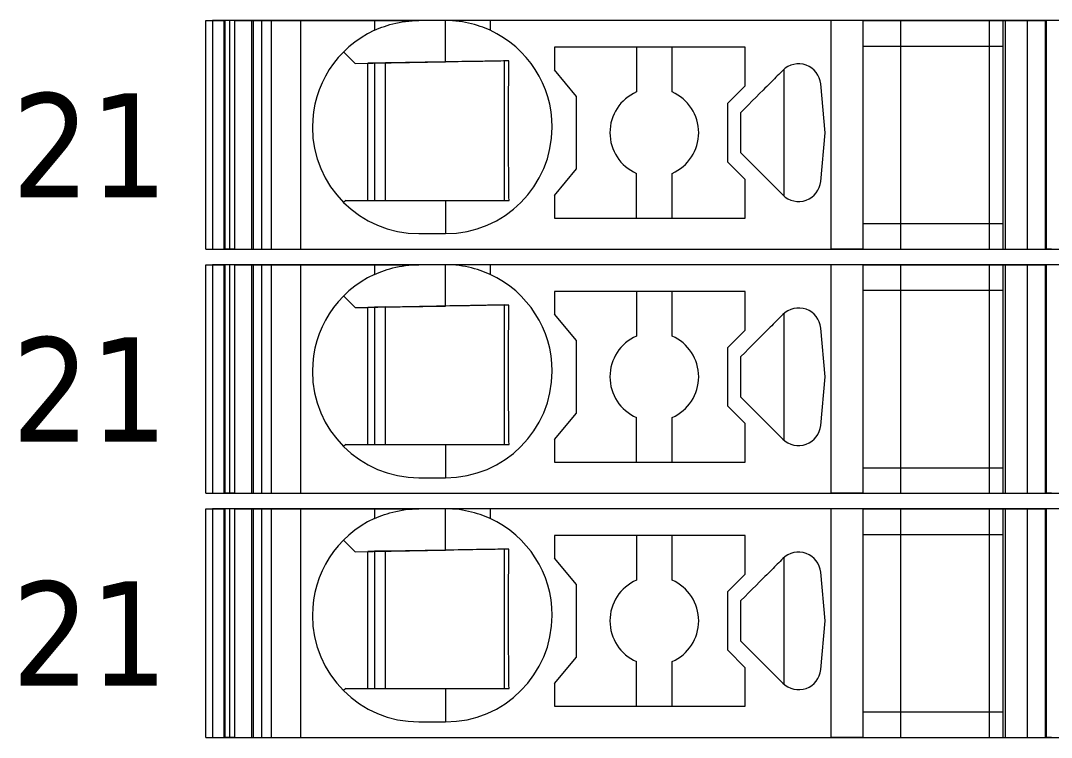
# Model space of a CAD drawing. Header units: millimetres. Extents: x 0 to 1680, y 0 to 1188.
# Drawn here: x 896.68 to 919.89, y 375.35 to 391.5 of the extents above; entities that cross this region are included whole.
import ezdxf
from ezdxf.enums import TextEntityAlignment as Align

# ---------------------------------------------------------------- set-up
doc = ezdxf.new("R2010")
doc.units = ezdxf.units.MM
for name, color, linetype, lineweight in [('EPLAN309', 5, 'Continuous', 5), ('EPLAN493', 5, 'Continuous', 5), ('MAIN-1', 7, 'Continuous', 5), ('MAIN-2', 7, 'Continuous', 5)]:
    doc.layers.add(name, color=color, linetype=linetype, lineweight=lineweight)
doc.styles.add('Tahoma', font='')
doc.styles.get('Tahoma').set_extended_font_data('Tahoma')

# ---------------------------------------------------------------- blocks, each defined once
blk = doc.blocks.new('EPLSYM_LibrarySPECIAL_Symbol12_Variant0_Placement8_42')
at = {"layer": 'EPLAN309', "lineweight": 13, "ltscale": 16}
blk.add_lwpolyline([(0, -5.15), (68.15, -5.15), (68.15, 0), (0, 0)], close=True, dxfattribs=at)
at = {"layer": 'EPLAN493', "color": 5, "style": 'Tahoma'}
blk.add_attdef('17_20450', text='', height=2.3478, dxfattribs=at).set_placement((0, -21.83478), align=Align.MIDDLE_RIGHT)
blk = doc.blocks.new('EPLSYM_LibrarySPECIAL_Symbol12_Variant0_Placement8_43')
at = {"layer": 'EPLAN309', "lineweight": 13, "ltscale": 16}
blk.add_lwpolyline([(0, -5.15), (68.15, -5.15), (68.15, 0), (0, 0)], close=True, dxfattribs=at)
at = {"layer": 'EPLAN493', "color": 5, "style": 'Tahoma'}
blk.add_attdef('17_20450', text='', height=2.3478, dxfattribs=at).set_placement((0, -21.83478), align=Align.MIDDLE_RIGHT)
blk = doc.blocks.new('EPLSYM_LibrarySPECIAL_Symbol12_Variant0_Placement8_44')
at = {"layer": 'EPLAN309', "lineweight": 13, "ltscale": 16}
blk.add_lwpolyline([(0, -5.15), (68.15, -5.15), (68.15, 0), (0, 0)], close=True, dxfattribs=at)
at = {"layer": 'EPLAN493', "color": 5, "style": 'Tahoma'}
blk.add_attdef('17_20450', text='', height=2.3478, dxfattribs=at).set_placement((0, -21.83478), align=Align.MIDDLE_RIGHT)

msp = doc.modelspace()

# ---------------------------------------------------------------- linework, layer by layer
at = {"layer": 'MAIN-1'}
for p, q in [((900.85, 391.5), (901.284, 391.5)), ((900.85, 386.35), (900.85, 391.5)), ((901.393, 391.5), (901.284, 391.5)), ((901.284, 386.35), (901.284, 391.5)), ((901.501, 391.5), (901.393, 391.5)), ((901.393, 386.35), (901.393, 391.5)), ((901.501, 391.5), (904.65, 391.5)), ((901.501, 386.35), (901.501, 391.5)), ((904.65, 391.5), (905.65, 391.5)), ((904.65, 391.5), (904.65, 391.282)), ((904.933, 391.39), (904.997, 391.409)), ((904.997, 391.409), (905.063, 391.427)), ((905.063, 391.427), (905.131, 391.443)), ((905.131, 391.443), (905.201, 391.458)), ((905.201, 391.458), (905.272, 391.47)), ((905.272, 391.47), (905.346, 391.481)), ((905.346, 391.481), (905.421, 391.489)), ((905.421, 391.489), (905.497, 391.495)), ((905.497, 391.495), (905.573, 391.499)), ((905.573, 391.499), (905.65, 391.5)), ((906.25, 391.5), (905.65, 391.5)), ((906.327, 391.499), (906.25, 391.5)), ((907.25, 391.5), (906.25, 391.5)), ((906.25, 390.568), (906.25, 391.5)), ((906.403, 391.495), (906.327, 391.499)), ((906.479, 391.489), (906.403, 391.495)), ((906.554, 391.481), (906.479, 391.489)), ((906.628, 391.47), (906.554, 391.481)), ((906.699, 391.458), (906.628, 391.47)), ((906.769, 391.443), (906.699, 391.458)), ((906.837, 391.427), (906.769, 391.443)), ((906.903, 391.409), (906.837, 391.427)), ((906.967, 391.39), (906.903, 391.409)), ((914.932, 391.5), (907.25, 391.5)), ((907.25, 391.5), (907.25, 391.282)), ((915.65, 391.5), (914.932, 391.5)), ((914.932, 386.35), (914.932, 391.5)), ((915.65, 391.5), (918.8, 391.5)), ((915.65, 391.5), (915.65, 386.35)), ((918.8, 391.5), (919.35, 391.5)), ((918.8, 391.5), (918.8, 386.35)), ((919.35, 391.5), (919.784, 391.5)), ((919.35, 391.5), (919.35, 386.35)), ((919.893, 391.5), (919.784, 391.5)), ((919.784, 386.35), (919.784, 391.5)), ((904.65, 391.282), (904.702, 391.305)), ((904.702, 391.305), (904.756, 391.327)), ((904.756, 391.327), (904.813, 391.349)), ((904.813, 391.349), (904.872, 391.37)), ((904.872, 391.37), (904.933, 391.39)), ((907.028, 391.37), (906.967, 391.39)), ((907.087, 391.349), (907.028, 391.37)), ((907.144, 391.327), (907.087, 391.349)), ((907.198, 391.305), (907.144, 391.327)), ((907.25, 391.282), (907.198, 391.305)), ((903.953, 390.797), (904.217, 390.533)), ((908.7, 390.9), (908.7, 390.389)), ((913, 390.9), (908.7, 390.9)), ((910.55, 390.9), (910.55, 389.892)), ((911.35, 389.892), (911.35, 390.9)), ((913, 390.029), (913, 390.9)), ((915.65, 390.925), (918.8, 390.925)), ((904.217, 390.533), (906.25, 390.568)), ((904.5, 387.45), (904.5, 390.538)), ((904.65, 390.54), (904.65, 387.45)), ((904.9, 387.45), (904.9, 390.545)), ((906.345, 390.57), (906.25, 390.568)), ((906.438, 390.571), (906.345, 390.57)), ((906.53, 390.573), (906.438, 390.571)), ((906.618, 390.575), (906.53, 390.573)), ((906.703, 390.576), (906.618, 390.575)), ((906.786, 390.577), (906.703, 390.576)), ((906.865, 390.579), (906.786, 390.577)), ((906.943, 390.58), (906.865, 390.579)), ((907.017, 390.581), (906.943, 390.58)), ((907.09, 390.582), (907.017, 390.581)), ((907.16, 390.584), (907.09, 390.582)), ((907.229, 390.585), (907.16, 390.584)), ((907.297, 390.586), (907.229, 390.585)), ((907.363, 390.587), (907.297, 390.586)), ((907.428, 390.588), (907.363, 390.587)), ((907.491, 390.589), (907.428, 390.588)), ((907.554, 390.59), (907.491, 390.589)), ((907.615, 390.591), (907.554, 390.59)), ((907.579, 387.45), (907.579, 390.591)), ((907.676, 390.592), (907.615, 390.591)), ((907.675, 390.45), (907.676, 390.522)), ((907.676, 390.522), (907.676, 390.592)), ((907.673, 390.303), (907.674, 390.377)), ((907.673, 390.227), (907.673, 390.303)), ((907.674, 390.377), (907.675, 390.45)), ((909.2, 389.793), (908.7, 390.389)), ((913.721, 390.253), (913.69, 390.222)), ((913.752, 390.285), (913.721, 390.253)), ((913.784, 390.316), (913.752, 390.285)), ((913.815, 390.347), (913.784, 390.316)), ((913.846, 390.379), (913.815, 390.347)), ((913.867, 390.398), (913.867, 387.552)), ((907.67, 389.988), (907.671, 390.07)), ((907.671, 390.07), (907.672, 390.149)), ((907.672, 390.149), (907.673, 390.227)), ((912.6, 389.629), (913, 390.029)), ((913.483, 390.015), (913.443, 389.975)), ((913.521, 390.053), (913.483, 390.015)), ((913.558, 390.09), (913.521, 390.053)), ((913.594, 390.126), (913.558, 390.09)), ((913.627, 390.159), (913.594, 390.126)), ((913.658, 390.191), (913.627, 390.159)), ((913.69, 390.222), (913.658, 390.191)), ((914.802, 388.975), (914.698, 390.072)), ((907.669, 389.817), (907.67, 389.904)), ((907.669, 389.726), (907.669, 389.817)), ((907.67, 389.904), (907.67, 389.988)), ((909.2, 388.157), (909.2, 389.793)), ((913.323, 389.856), (913.242, 389.774)), ((913.402, 389.934), (913.323, 389.856)), ((913.443, 389.975), (913.402, 389.934)), ((907.668, 389.632), (907.669, 389.726)), ((907.668, 389.534), (907.668, 389.632)), ((912.6, 389.629), (912.6, 388.321)), ((913.072, 389.604), (912.986, 389.518)), ((913.158, 389.69), (913.072, 389.604)), ((913.242, 389.774), (913.158, 389.69)), ((907.667, 389.431), (907.668, 389.534)), ((907.667, 389.324), (907.667, 389.431)), ((907.667, 389.213), (907.667, 389.324)), ((912.986, 389.518), (912.9, 389.432)), ((912.9, 389.302), (912.9, 389.432)), ((907.667, 389.1), (907.667, 389.213)), ((907.667, 388.979), (907.667, 389.1)), ((912.9, 389.171), (912.9, 389.302)), ((912.9, 389.04), (912.9, 389.171)), ((907.667, 388.861), (907.667, 388.979)), ((907.667, 388.747), (907.667, 388.861)), ((912.9, 388.91), (912.9, 389.04)), ((912.9, 388.779), (912.9, 388.91)), ((914.698, 387.878), (914.802, 388.975)), ((907.668, 388.638), (907.667, 388.747)), ((907.668, 388.534), (907.668, 388.638)), ((912.9, 388.648), (912.9, 388.779)), ((912.9, 388.518), (912.9, 388.648)), ((907.669, 388.434), (907.668, 388.534)), ((907.669, 388.339), (907.669, 388.434)), ((912.9, 388.518), (913.846, 387.571)), ((907.67, 388.248), (907.669, 388.339)), ((907.671, 388.159), (907.67, 388.248)), ((907.672, 388.073), (907.671, 388.159)), ((908.7, 387.561), (909.2, 388.157)), ((913, 387.921), (912.6, 388.321)), ((907.672, 387.99), (907.672, 388.073)), ((907.673, 387.908), (907.672, 387.99)), ((910.55, 387.05), (910.55, 388.058)), ((911.35, 387.05), (911.35, 388.058)), ((913, 387.05), (913, 387.921)), ((907.674, 387.829), (907.673, 387.908)), ((907.675, 387.75), (907.674, 387.829)), ((907.676, 387.674), (907.675, 387.75)), ((907.676, 387.598), (907.676, 387.674)), ((907.677, 387.524), (907.676, 387.598)), ((907.678, 387.45), (907.677, 387.524)), ((908.7, 387.561), (908.7, 387.05)), ((904, 387.45), (903.953, 387.403)), ((904, 387.45), (906.25, 387.45)), ((906.25, 387.45), (906.342, 387.45)), ((906.25, 387.45), (906.25, 386.7)), ((906.342, 387.45), (906.433, 387.45)), ((906.433, 387.45), (906.523, 387.45)), ((906.523, 387.45), (906.61, 387.45)), ((906.61, 387.45), (906.695, 387.45)), ((906.695, 387.45), (906.778, 387.45)), ((906.778, 387.45), (906.858, 387.45)), ((906.858, 387.45), (906.936, 387.45)), ((906.936, 387.45), (907.011, 387.45)), ((907.011, 387.45), (907.085, 387.45)), ((907.085, 387.45), (907.157, 387.45)), ((907.157, 387.45), (907.226, 387.45)), ((907.226, 387.45), (907.295, 387.45)), ((907.295, 387.45), (907.361, 387.45)), ((907.361, 387.45), (907.427, 387.45)), ((907.427, 387.45), (907.491, 387.45)), ((907.491, 387.45), (907.555, 387.45)), ((907.555, 387.45), (907.617, 387.45)), ((907.617, 387.45), (907.678, 387.45)), ((908.7, 387.05), (913, 387.05)), ((915.65, 386.925), (918.8, 386.925)), ((905.65, 386.7), (906.25, 386.7)), ((900.85, 386.35), (901.284, 386.35)), ((901.393, 386.35), (901.284, 386.35)), ((901.501, 386.35), (901.393, 386.35)), ((901.501, 386.35), (914.932, 386.35)), ((915.65, 386.35), (914.932, 386.35)), ((915.65, 386.35), (918.8, 386.35)), ((918.8, 386.35), (919.35, 386.35)), ((919.35, 386.35), (919.784, 386.35)), ((919.893, 386.35), (919.784, 386.35)), ((900.85, 386), (901.284, 386)), ((900.85, 380.85), (900.85, 386)), ((901.393, 386), (901.284, 386)), ((901.284, 380.85), (901.284, 386)), ((901.501, 386), (901.393, 386)), ((901.393, 380.85), (901.393, 386)), ((901.501, 386), (904.65, 386)), ((901.501, 380.85), (901.501, 386)), ((904.65, 386), (905.65, 386)), ((904.65, 386), (904.65, 385.782)), ((904.756, 385.827), (904.813, 385.849)), ((904.813, 385.849), (904.872, 385.87)), ((904.872, 385.87), (904.933, 385.89)), ((904.933, 385.89), (904.997, 385.909)), ((904.997, 385.909), (905.063, 385.927)), ((905.063, 385.927), (905.131, 385.943)), ((905.131, 385.943), (905.201, 385.958)), ((905.201, 385.958), (905.272, 385.97)), ((905.272, 385.97), (905.346, 385.981)), ((905.346, 385.981), (905.421, 385.989)), ((905.421, 385.989), (905.497, 385.995)), ((905.497, 385.995), (905.573, 385.999)), ((905.573, 385.999), (905.65, 386)), ((906.25, 386), (905.65, 386)), ((906.327, 385.999), (906.25, 386)), ((907.25, 386), (906.25, 386)), ((906.25, 385.068), (906.25, 386)), ((906.403, 385.995), (906.327, 385.999)), ((906.479, 385.989), (906.403, 385.995)), ((906.554, 385.981), (906.479, 385.989)), ((906.628, 385.97), (906.554, 385.981)), ((906.699, 385.958), (906.628, 385.97)), ((906.769, 385.943), (906.699, 385.958)), ((906.837, 385.927), (906.769, 385.943)), ((906.903, 385.909), (906.837, 385.927)), ((906.967, 385.89), (906.903, 385.909)), ((907.028, 385.87), (906.967, 385.89)), ((907.087, 385.849), (907.028, 385.87)), ((907.144, 385.827), (907.087, 385.849)), ((914.932, 386), (907.25, 386)), ((907.25, 386), (907.25, 385.782)), ((915.65, 386), (914.932, 386)), ((914.932, 380.85), (914.932, 386)), ((915.65, 386), (918.8, 386)), ((915.65, 386), (915.65, 380.85)), ((918.8, 386), (919.35, 386)), ((918.8, 386), (918.8, 380.85)), ((919.35, 386), (919.784, 386)), ((919.35, 386), (919.35, 380.85)), ((919.893, 386), (919.784, 386)), ((919.784, 380.85), (919.784, 386)), ((904.65, 385.782), (904.702, 385.805)), ((904.702, 385.805), (904.756, 385.827)), ((907.198, 385.805), (907.144, 385.827)), ((907.25, 385.782), (907.198, 385.805)), ((908.7, 385.4), (908.7, 384.889)), ((913, 385.4), (908.7, 385.4)), ((910.55, 385.4), (910.55, 384.392)), ((911.35, 384.392), (911.35, 385.4)), ((913, 384.529), (913, 385.4)), ((915.65, 385.425), (918.8, 385.425)), ((903.953, 385.297), (904.217, 385.033)), ((904.217, 385.033), (906.25, 385.068)), ((904.5, 381.95), (904.5, 385.038)), ((904.65, 385.04), (904.65, 381.95)), ((904.9, 381.95), (904.9, 385.045)), ((906.345, 385.07), (906.25, 385.068)), ((906.438, 385.071), (906.345, 385.07)), ((906.53, 385.073), (906.438, 385.071)), ((906.618, 385.075), (906.53, 385.073)), ((906.703, 385.076), (906.618, 385.075)), ((906.786, 385.077), (906.703, 385.076)), ((906.865, 385.079), (906.786, 385.077)), ((906.943, 385.08), (906.865, 385.079)), ((907.017, 385.081), (906.943, 385.08)), ((907.09, 385.082), (907.017, 385.081)), ((907.16, 385.084), (907.09, 385.082)), ((907.229, 385.085), (907.16, 385.084)), ((907.297, 385.086), (907.229, 385.085)), ((907.363, 385.087), (907.297, 385.086)), ((907.428, 385.088), (907.363, 385.087)), ((907.491, 385.089), (907.428, 385.088)), ((907.554, 385.09), (907.491, 385.089)), ((907.615, 385.091), (907.554, 385.09)), ((907.579, 381.95), (907.579, 385.091)), ((907.676, 385.092), (907.615, 385.091)), ((907.674, 384.877), (907.675, 384.95)), ((907.675, 384.95), (907.676, 385.022)), ((907.676, 385.022), (907.676, 385.092)), ((907.672, 384.649), (907.673, 384.727)), ((907.673, 384.803), (907.674, 384.877)), ((907.673, 384.727), (907.673, 384.803)), ((909.2, 384.293), (908.7, 384.889)), ((913.658, 384.691), (913.627, 384.659)), ((913.69, 384.722), (913.658, 384.691)), ((913.721, 384.753), (913.69, 384.722)), ((913.752, 384.785), (913.721, 384.753)), ((913.784, 384.816), (913.752, 384.785)), ((913.815, 384.847), (913.784, 384.816)), ((913.846, 384.879), (913.815, 384.847)), ((913.867, 384.898), (913.867, 382.052)), ((907.67, 384.488), (907.671, 384.57)), ((907.67, 384.404), (907.67, 384.488)), ((907.671, 384.57), (907.672, 384.649)), ((912.6, 384.129), (913, 384.529)), ((913.443, 384.475), (913.402, 384.434)), ((913.483, 384.515), (913.443, 384.475)), ((913.521, 384.553), (913.483, 384.515)), ((913.558, 384.59), (913.521, 384.553)), ((913.594, 384.626), (913.558, 384.59)), ((913.627, 384.659), (913.594, 384.626)), ((914.802, 383.475), (914.698, 384.572)), ((907.668, 384.132), (907.669, 384.226)), ((907.669, 384.317), (907.67, 384.404)), ((907.669, 384.226), (907.669, 384.317)), ((909.2, 382.657), (909.2, 384.293)), ((913.242, 384.274), (913.158, 384.19)), ((913.323, 384.356), (913.242, 384.274)), ((913.402, 384.434), (913.323, 384.356)), ((907.667, 383.931), (907.668, 384.034)), ((907.668, 384.034), (907.668, 384.132)), ((912.6, 384.129), (912.6, 382.821)), ((912.986, 384.018), (912.9, 383.932)), ((913.072, 384.104), (912.986, 384.018)), ((913.158, 384.19), (913.072, 384.104)), ((907.667, 383.824), (907.667, 383.931)), ((907.667, 383.713), (907.667, 383.824)), ((912.9, 383.802), (912.9, 383.932)), ((912.9, 383.671), (912.9, 383.802)), ((907.667, 383.6), (907.667, 383.713)), ((907.667, 383.479), (907.667, 383.6)), ((912.9, 383.54), (912.9, 383.671)), ((912.9, 383.41), (912.9, 383.54)), ((907.667, 383.361), (907.667, 383.479)), ((907.667, 383.247), (907.667, 383.361)), ((912.9, 383.279), (912.9, 383.41)), ((912.9, 383.148), (912.9, 383.279)), ((914.698, 382.378), (914.802, 383.475)), ((907.668, 383.138), (907.667, 383.247)), ((907.668, 383.034), (907.668, 383.138)), ((912.9, 383.018), (912.9, 383.148)), ((907.669, 382.934), (907.668, 383.034)), ((907.669, 382.839), (907.669, 382.934)), ((907.67, 382.748), (907.669, 382.839)), ((913, 382.421), (912.6, 382.821)), ((912.9, 383.018), (913.846, 382.071)), ((907.671, 382.659), (907.67, 382.748)), ((907.672, 382.573), (907.671, 382.659)), ((908.7, 382.061), (909.2, 382.657)), ((907.672, 382.49), (907.672, 382.573)), ((907.673, 382.408), (907.672, 382.49)), ((907.674, 382.329), (907.673, 382.408)), ((910.55, 381.55), (910.55, 382.558)), ((911.35, 381.55), (911.35, 382.558)), ((913, 381.55), (913, 382.421)), ((907.675, 382.25), (907.674, 382.329)), ((907.676, 382.174), (907.675, 382.25)), ((907.676, 382.098), (907.676, 382.174)), ((904, 381.95), (903.953, 381.903)), ((904, 381.95), (906.25, 381.95)), ((906.25, 381.95), (906.342, 381.95)), ((906.25, 381.95), (906.25, 381.2)), ((906.342, 381.95), (906.433, 381.95)), ((906.433, 381.95), (906.523, 381.95)), ((906.523, 381.95), (906.61, 381.95)), ((906.61, 381.95), (906.695, 381.95)), ((906.695, 381.95), (906.778, 381.95)), ((906.778, 381.95), (906.858, 381.95)), ((906.858, 381.95), (906.936, 381.95)), ((906.936, 381.95), (907.011, 381.95)), ((907.011, 381.95), (907.085, 381.95)), ((907.085, 381.95), (907.157, 381.95)), ((907.157, 381.95), (907.226, 381.95)), ((907.226, 381.95), (907.295, 381.95)), ((907.295, 381.95), (907.361, 381.95)), ((907.361, 381.95), (907.427, 381.95)), ((907.427, 381.95), (907.491, 381.95)), ((907.491, 381.95), (907.555, 381.95)), ((907.555, 381.95), (907.617, 381.95)), ((907.617, 381.95), (907.678, 381.95)), ((907.677, 382.024), (907.676, 382.098)), ((907.678, 381.95), (907.677, 382.024)), ((908.7, 382.061), (908.7, 381.55)), ((908.7, 381.55), (913, 381.55)), ((915.65, 381.425), (918.8, 381.425)), ((905.65, 381.2), (906.25, 381.2)), ((900.85, 380.85), (901.284, 380.85)), ((901.393, 380.85), (901.284, 380.85)), ((901.501, 380.85), (901.393, 380.85)), ((901.501, 380.85), (914.932, 380.85)), ((915.65, 380.85), (914.932, 380.85)), ((915.65, 380.85), (918.8, 380.85)), ((918.8, 380.85), (919.35, 380.85)), ((919.35, 380.85), (919.784, 380.85)), ((919.893, 380.85), (919.784, 380.85)), ((900.85, 380.5), (901.284, 380.5)), ((900.85, 375.35), (900.85, 380.5)), ((901.393, 380.5), (901.284, 380.5)), ((901.284, 375.35), (901.284, 380.5)), ((901.501, 380.5), (901.393, 380.5)), ((901.393, 375.35), (901.393, 380.5)), ((901.501, 380.5), (904.65, 380.5)), ((901.501, 375.35), (901.501, 380.5)), ((904.65, 380.5), (905.65, 380.5)), ((904.65, 380.5), (904.65, 380.282)), ((905.421, 380.489), (905.497, 380.495)), ((905.497, 380.495), (905.573, 380.499)), ((905.573, 380.499), (905.65, 380.5)), ((906.25, 380.5), (905.65, 380.5)), ((906.327, 380.499), (906.25, 380.5)), ((907.25, 380.5), (906.25, 380.5)), ((906.25, 379.568), (906.25, 380.5)), ((906.403, 380.495), (906.327, 380.499)), ((906.479, 380.489), (906.403, 380.495)), ((914.932, 380.5), (907.25, 380.5)), ((907.25, 380.5), (907.25, 380.282)), ((915.65, 380.5), (914.932, 380.5)), ((914.932, 375.35), (914.932, 380.5)), ((915.65, 380.5), (918.8, 380.5)), ((915.65, 380.5), (915.65, 375.35)), ((918.8, 380.5), (919.35, 380.5)), ((918.8, 380.5), (918.8, 375.35)), ((919.35, 380.5), (919.784, 380.5)), ((919.35, 380.5), (919.35, 375.35)), ((919.893, 380.5), (919.784, 380.5)), ((919.784, 375.35), (919.784, 380.5)), ((904.65, 380.282), (904.702, 380.305)), ((904.702, 380.305), (904.756, 380.327)), ((904.756, 380.327), (904.813, 380.349)), ((904.813, 380.349), (904.872, 380.37)), ((904.872, 380.37), (904.933, 380.39)), ((904.933, 380.39), (904.997, 380.409)), ((904.997, 380.409), (905.063, 380.427)), ((905.063, 380.427), (905.131, 380.443)), ((905.131, 380.443), (905.201, 380.458)), ((905.201, 380.458), (905.272, 380.47)), ((905.272, 380.47), (905.346, 380.481)), ((905.346, 380.481), (905.421, 380.489)), ((906.554, 380.481), (906.479, 380.489)), ((906.628, 380.47), (906.554, 380.481)), ((906.699, 380.458), (906.628, 380.47)), ((906.769, 380.443), (906.699, 380.458)), ((906.837, 380.427), (906.769, 380.443)), ((906.903, 380.409), (906.837, 380.427)), ((906.967, 380.39), (906.903, 380.409)), ((907.028, 380.37), (906.967, 380.39)), ((907.087, 380.349), (907.028, 380.37)), ((907.144, 380.327), (907.087, 380.349)), ((907.198, 380.305), (907.144, 380.327)), ((907.25, 380.282), (907.198, 380.305)), ((903.953, 379.797), (904.217, 379.533)), ((908.7, 379.9), (908.7, 379.389)), ((913, 379.9), (908.7, 379.9)), ((910.55, 379.9), (910.55, 378.892)), ((911.35, 378.892), (911.35, 379.9)), ((913, 379.029), (913, 379.9)), ((915.65, 379.925), (918.8, 379.925)), ((904.217, 379.533), (906.25, 379.568)), ((906.345, 379.57), (906.25, 379.568)), ((906.438, 379.571), (906.345, 379.57)), ((906.53, 379.573), (906.438, 379.571)), ((906.618, 379.575), (906.53, 379.573)), ((906.703, 379.576), (906.618, 379.575)), ((906.786, 379.577), (906.703, 379.576)), ((906.865, 379.579), (906.786, 379.577)), ((906.943, 379.58), (906.865, 379.579)), ((907.017, 379.581), (906.943, 379.58)), ((907.09, 379.582), (907.017, 379.581)), ((907.16, 379.584), (907.09, 379.582)), ((907.229, 379.585), (907.16, 379.584)), ((907.297, 379.586), (907.229, 379.585)), ((907.363, 379.587), (907.297, 379.586)), ((907.428, 379.588), (907.363, 379.587)), ((907.491, 379.589), (907.428, 379.588)), ((907.554, 379.59), (907.491, 379.589)), ((907.615, 379.591), (907.554, 379.59)), ((907.579, 376.45), (907.579, 379.591)), ((907.676, 379.592), (907.615, 379.591)), ((907.676, 379.522), (907.676, 379.592)), ((904.5, 376.45), (904.5, 379.538)), ((904.65, 379.54), (904.65, 376.45)), ((904.9, 376.45), (904.9, 379.545)), ((907.673, 379.303), (907.674, 379.377)), ((907.674, 379.377), (907.675, 379.45)), ((907.675, 379.45), (907.676, 379.522)), ((909.2, 378.793), (908.7, 379.389)), ((913.815, 379.347), (913.784, 379.316)), ((913.846, 379.379), (913.815, 379.347)), ((913.867, 379.398), (913.867, 376.552)), ((907.671, 379.07), (907.672, 379.149)), ((907.672, 379.149), (907.673, 379.227)), ((907.673, 379.227), (907.673, 379.303)), ((913.594, 379.126), (913.558, 379.09)), ((913.627, 379.159), (913.594, 379.126)), ((913.658, 379.191), (913.627, 379.159)), ((913.69, 379.222), (913.658, 379.191)), ((913.721, 379.253), (913.69, 379.222)), ((913.752, 379.285), (913.721, 379.253)), ((913.784, 379.316), (913.752, 379.285)), ((907.669, 378.817), (907.67, 378.904)), ((907.67, 378.988), (907.671, 379.07)), ((907.67, 378.904), (907.67, 378.988)), ((912.6, 378.629), (913, 379.029)), ((913.402, 378.934), (913.323, 378.856)), ((913.443, 378.975), (913.402, 378.934)), ((913.483, 379.015), (913.443, 378.975)), ((913.521, 379.053), (913.483, 379.015)), ((913.558, 379.09), (913.521, 379.053)), ((914.802, 377.975), (914.698, 379.072)), ((907.668, 378.632), (907.669, 378.726)), ((907.669, 378.726), (907.669, 378.817)), ((909.2, 377.157), (909.2, 378.793)), ((913.158, 378.69), (913.072, 378.604)), ((913.242, 378.774), (913.158, 378.69)), ((913.323, 378.856), (913.242, 378.774)), ((907.667, 378.431), (907.668, 378.534)), ((907.667, 378.324), (907.667, 378.431)), ((907.668, 378.534), (907.668, 378.632)), ((912.6, 378.629), (912.6, 377.321)), ((912.986, 378.518), (912.9, 378.432)), ((912.9, 378.302), (912.9, 378.432)), ((913.072, 378.604), (912.986, 378.518)), ((907.667, 378.213), (907.667, 378.324)), ((907.667, 378.1), (907.667, 378.213)), ((912.9, 378.171), (912.9, 378.302)), ((912.9, 378.04), (912.9, 378.171)), ((907.667, 377.979), (907.667, 378.1)), ((907.667, 377.861), (907.667, 377.979)), ((912.9, 377.91), (912.9, 378.04)), ((914.698, 376.878), (914.802, 377.975)), ((907.667, 377.747), (907.667, 377.861)), ((907.668, 377.638), (907.667, 377.747)), ((912.9, 377.779), (912.9, 377.91)), ((912.9, 377.648), (912.9, 377.779)), ((907.668, 377.534), (907.668, 377.638)), ((907.669, 377.434), (907.668, 377.534)), ((912.9, 377.518), (912.9, 377.648)), ((912.9, 377.518), (913.846, 376.571)), ((907.669, 377.339), (907.669, 377.434)), ((907.67, 377.248), (907.669, 377.339)), ((907.671, 377.159), (907.67, 377.248)), ((913, 376.921), (912.6, 377.321)), ((907.672, 377.073), (907.671, 377.159)), ((907.672, 376.99), (907.672, 377.073)), ((908.7, 376.561), (909.2, 377.157)), ((910.55, 376.05), (910.55, 377.058)), ((911.35, 376.05), (911.35, 377.058)), ((907.673, 376.908), (907.672, 376.99)), ((907.674, 376.829), (907.673, 376.908)), ((907.675, 376.75), (907.674, 376.829)), ((913, 376.05), (913, 376.921)), ((907.676, 376.674), (907.675, 376.75)), ((907.676, 376.598), (907.676, 376.674)), ((907.677, 376.524), (907.676, 376.598)), ((908.7, 376.561), (908.7, 376.05)), ((904, 376.45), (903.953, 376.403)), ((904, 376.45), (906.25, 376.45)), ((906.25, 376.45), (906.342, 376.45)), ((906.25, 376.45), (906.25, 375.7)), ((906.342, 376.45), (906.433, 376.45)), ((906.433, 376.45), (906.523, 376.45)), ((906.523, 376.45), (906.61, 376.45)), ((906.61, 376.45), (906.695, 376.45)), ((906.695, 376.45), (906.778, 376.45)), ((906.778, 376.45), (906.858, 376.45)), ((906.858, 376.45), (906.936, 376.45)), ((906.936, 376.45), (907.011, 376.45)), ((907.011, 376.45), (907.085, 376.45)), ((907.085, 376.45), (907.157, 376.45)), ((907.157, 376.45), (907.226, 376.45)), ((907.226, 376.45), (907.295, 376.45)), ((907.295, 376.45), (907.361, 376.45)), ((907.361, 376.45), (907.427, 376.45)), ((907.427, 376.45), (907.491, 376.45)), ((907.491, 376.45), (907.555, 376.45)), ((907.555, 376.45), (907.617, 376.45)), ((907.617, 376.45), (907.678, 376.45)), ((907.678, 376.45), (907.677, 376.524)), ((908.7, 376.05), (913, 376.05)), ((915.65, 375.925), (918.8, 375.925)), ((905.65, 375.7), (906.25, 375.7)), ((900.85, 375.35), (901.284, 375.35)), ((901.393, 375.35), (901.284, 375.35)), ((901.501, 375.35), (901.393, 375.35)), ((901.501, 375.35), (914.932, 375.35)), ((915.65, 375.35), (914.932, 375.35)), ((915.65, 375.35), (918.8, 375.35)), ((918.8, 375.35), (919.35, 375.35)), ((919.35, 375.35), (919.784, 375.35)), ((919.893, 375.35), (919.784, 375.35))]:
    msp.add_line(p, q, dxfattribs=at)
for centre, radius, start, end in [((905.65, 389.1), 2.4, 114.6244, 180), ((906.25, 389.1), 2.4, 0, 65.3756), ((914.2, 390.025), 0.5, 5.4404, 135), ((910.95, 388.975), 1, 113.5782, 180), ((910.95, 388.975), 1, 0, 66.4218), ((905.65, 389.1), 2.4, 180, 270), ((906.25, 389.1), 2.4, 270, 0), ((910.95, 388.975), 1, 180, 246.4218), ((910.95, 388.975), 1, 293.5782, 0), ((914.2, 387.925), 0.5, 225, 354.5596), ((905.65, 383.6), 2.4, 114.6244, 180), ((906.25, 383.6), 2.4, 0, 65.3756), ((914.2, 384.525), 0.5, 5.4404, 135), ((910.95, 383.475), 1, 113.5782, 180), ((910.95, 383.475), 1, 0, 66.4218), ((905.65, 383.6), 2.4, 180, 270), ((906.25, 383.6), 2.4, 270, 0), ((910.95, 383.475), 1, 180, 246.4218), ((910.95, 383.475), 1, 293.5782, 0), ((914.2, 382.425), 0.5, 225, 354.5596), ((905.65, 378.1), 2.4, 114.6244, 180), ((906.25, 378.1), 2.4, 0, 65.3756), ((914.2, 379.025), 0.5, 5.4404, 135), ((910.95, 377.975), 1, 113.5782, 180), ((910.95, 377.975), 1, 0, 66.4218), ((905.65, 378.1), 2.4, 180, 270), ((906.25, 378.1), 2.4, 270, 0), ((910.95, 377.975), 1, 180, 246.4218), ((910.95, 377.975), 1, 293.5782, 0), ((914.2, 376.925), 0.5, 225, 354.5596)]:
    msp.add_arc(centre, radius, start, end, dxfattribs=at)
at = {"layer": 'MAIN-2'}
for p, q in [((901.256, 391.5), (901.256, 386.35)), ((901.889, 386.35), (901.889, 391.5)), ((901.917, 391.5), (901.917, 386.35)), ((902.102, 391.5), (902.102, 386.35)), ((902.32, 391.5), (902.32, 386.35)), ((902.981, 391.5), (902.981, 386.35)), ((916.506, 386.35), (916.506, 391.5)), ((918.491, 391.5), (918.491, 386.35)), ((918.85, 391.5), (918.85, 386.35)), ((919.756, 391.5), (919.756, 386.35)), ((904.217, 390.533), (904.5, 390.538)), ((904.65, 390.542), (904.5, 390.539)), ((904.5, 390.539), (904.5, 390.538)), ((904.5, 390.538), (904.5, 390.538)), ((904.9, 390.548), (904.65, 390.543)), ((904.65, 390.542), (904.65, 390.543)), ((904.65, 390.542), (904.65, 390.54)), ((904.9, 390.553), (907.579, 390.6)), ((904.9, 390.548), (904.9, 390.553)), ((904.9, 390.545), (904.9, 390.548)), ((907.579, 390.6), (907.676, 390.592)), ((907.579, 390.591), (907.579, 390.6)), ((904.65, 387.45), (904.65, 387.45)), ((904.9, 387.45), (904.9, 387.45)), ((901.256, 386), (901.256, 380.85)), ((901.889, 380.85), (901.889, 386)), ((901.917, 386), (901.917, 380.85)), ((902.102, 386), (902.102, 380.85)), ((902.32, 386), (902.32, 380.85)), ((902.981, 386), (902.981, 380.85)), ((916.506, 380.85), (916.506, 386)), ((918.491, 386), (918.491, 380.85)), ((918.85, 386), (918.85, 380.85)), ((919.756, 386), (919.756, 380.85)), ((904.217, 385.033), (904.5, 385.038)), ((904.65, 385.042), (904.5, 385.039)), ((904.5, 385.039), (904.5, 385.038)), ((904.5, 385.038), (904.5, 385.038)), ((904.9, 385.048), (904.65, 385.043)), ((904.65, 385.042), (904.65, 385.043)), ((904.65, 385.042), (904.65, 385.04)), ((904.9, 385.053), (907.579, 385.1)), ((904.9, 385.048), (904.9, 385.053)), ((904.9, 385.045), (904.9, 385.048)), ((907.579, 385.1), (907.676, 385.092)), ((907.579, 385.091), (907.579, 385.1)), ((904.65, 381.95), (904.65, 381.95)), ((904.9, 381.95), (904.9, 381.95)), ((901.256, 380.5), (901.256, 375.35)), ((901.889, 375.35), (901.889, 380.5)), ((901.917, 380.5), (901.917, 375.35)), ((902.102, 380.5), (902.102, 375.35)), ((902.32, 380.5), (902.32, 375.35)), ((902.981, 380.5), (902.981, 375.35)), ((916.506, 375.35), (916.506, 380.5)), ((918.491, 380.5), (918.491, 375.35)), ((918.85, 380.5), (918.85, 375.35)), ((919.756, 380.5), (919.756, 375.35)), ((904.9, 379.553), (907.579, 379.6)), ((907.579, 379.6), (907.676, 379.592)), ((907.579, 379.591), (907.579, 379.6)), ((904.217, 379.533), (904.5, 379.538)), ((904.65, 379.542), (904.5, 379.539)), ((904.5, 379.539), (904.5, 379.538)), ((904.5, 379.538), (904.5, 379.538)), ((904.9, 379.548), (904.65, 379.543)), ((904.65, 379.542), (904.65, 379.543)), ((904.65, 379.542), (904.65, 379.54)), ((904.9, 379.548), (904.9, 379.553)), ((904.9, 379.545), (904.9, 379.548)), ((904.65, 376.45), (904.65, 376.45)), ((904.9, 376.45), (904.9, 376.45))]:
    msp.add_line(p, q, dxfattribs=at)

# ---------------------------------------------------------------- block references
ref = msp.add_blockref('EPLSYM_LibrarySPECIAL_Symbol12_Variant0_Placement8_42', (901, 391.5))
ref.add_attrib('17_20450', '21', dxfattribs={"layer": 'EPLAN493', "color": 5, "height": 2.3478, "style": 'Tahoma'}).set_placement((900, 388.69), align=Align.MIDDLE_RIGHT)
ref = msp.add_blockref('EPLSYM_LibrarySPECIAL_Symbol12_Variant0_Placement8_43', (901, 386))
ref.add_attrib('17_20450', '21', dxfattribs={"layer": 'EPLAN493', "color": 5, "height": 2.3478, "style": 'Tahoma'}).set_placement((900, 383.19), align=Align.MIDDLE_RIGHT)
ref = msp.add_blockref('EPLSYM_LibrarySPECIAL_Symbol12_Variant0_Placement8_44', (901, 380.5))
ref.add_attrib('17_20450', '21', dxfattribs={"layer": 'EPLAN493', "color": 5, "height": 2.3478, "style": 'Tahoma'}).set_placement((900, 377.69), align=Align.MIDDLE_RIGHT)

doc.saveas('drawing.dxf')
